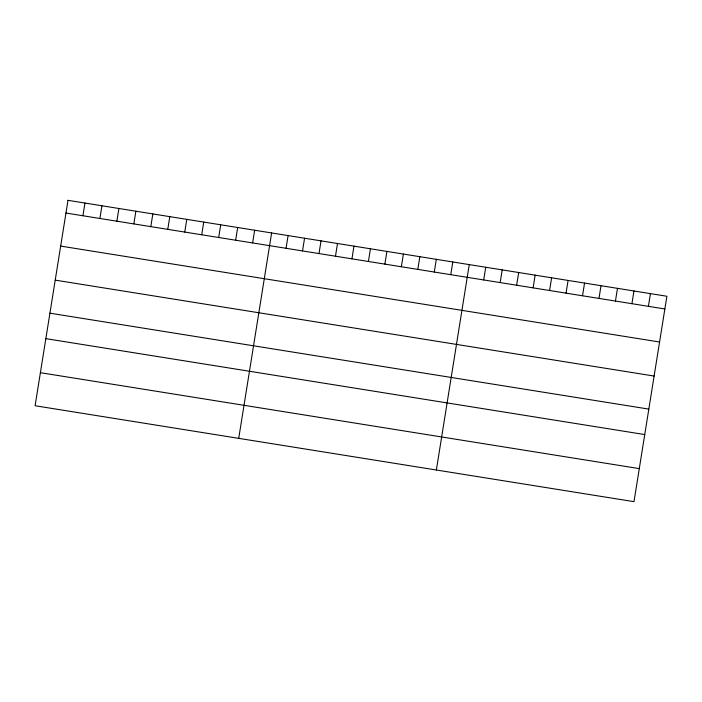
<?xml version="1.0" encoding="UTF-8"?>
<svg xmlns="http://www.w3.org/2000/svg" width="702" height="702" viewBox="0 0 702 702"><rect width="100%" height="100%" fill="white"/><g stroke="black" fill="none" stroke-linecap="round" stroke-linejoin="round"><path stroke-width="1.05" d="M82.933 215.76L84.968 203.053M99.903 218.48L101.939 205.774M116.874 221.191L118.91 208.494M133.836 223.912L135.872 211.205M150.807 226.632L152.843 213.926M167.778 229.352L169.814 216.646M184.749 232.064L186.785 219.366M201.72 234.784L203.747 222.078M218.682 237.504L220.718 224.798M235.653 240.224L237.688 227.518M252.623 242.936L254.659 230.238M238.724 438.346L271.621 232.95M286.056 248.297L288.092 235.591M302.527 250.93L304.563 238.232M318.998 253.571L321.033 240.865M335.468 256.212L337.504 243.506M351.939 258.845L353.975 246.139M368.41 261.486L370.445 248.78M384.88 264.119L386.916 251.421M401.351 266.76L403.387 254.054M417.822 269.401L419.857 256.695M434.292 272.034L436.319 259.336M450.754 274.675L452.79 261.969M436.363 470.007L469.261 264.61M483.696 279.949L485.731 267.243M500.166 282.59L502.202 269.884M516.637 285.231L518.673 272.525M533.108 287.864L535.143 275.158M549.578 290.505L551.614 277.799M566.049 293.138L568.085 280.44M582.52 295.779L584.555 283.073M598.99 298.42L601.017 285.714M615.452 301.053L617.488 288.346M631.923 303.694L633.959 290.988M648.394 306.335L650.429 293.629M65.962 213.039L664.864 308.968M60.67 246.086L659.573 342.014M55.221 280.133L654.115 376.061M49.921 313.18L648.823 409.108M45.849 338.645L644.743 434.573M40.391 372.692L639.294 468.62M67.997 200.333L35.1 405.738L634.003 501.667L666.9 296.262L67.997 200.333"/></g></svg>
